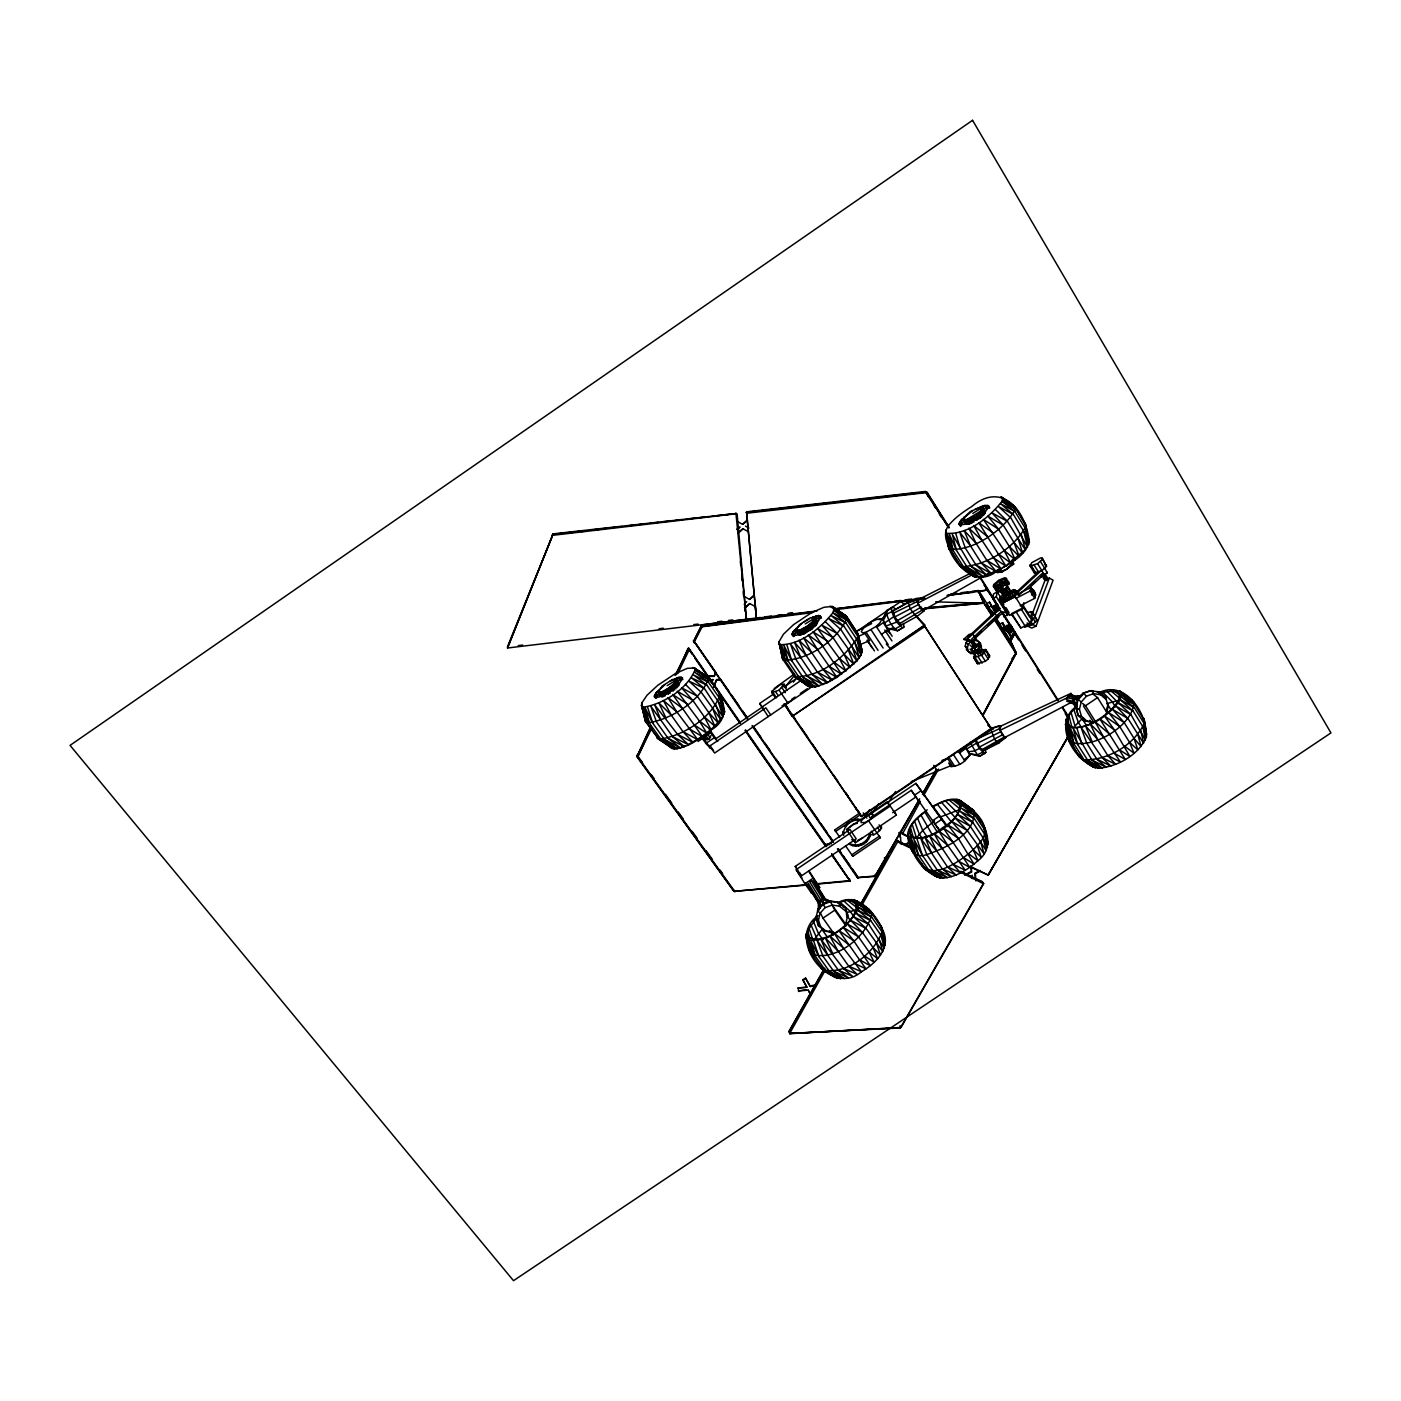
<?xml version="1.0" encoding="UTF-8"?>
<svg xmlns="http://www.w3.org/2000/svg" width="1401" height="1401" viewBox="0 0 1401 1401"><rect width="100%" height="100%" fill="white"/><g stroke="black" fill="none" stroke-linecap="round" stroke-linejoin="round"><path stroke-width="1.5" d="M983.099 715.263L1016.023 653.619L1010.226 640.239L1004.517 631.238M1000.139 730.254L1000.472 726.261L1070.942 693.372L1070.942 695.982L1000.139 730.254L1004.815 737.469L1070.189 702.934M818.482 910.685L818.552 902.629L820.671 899.687L824.331 898.724L831.581 901.859M1010.226 641.413L1016.023 653.619L982.907 714.86L1016.04 652.428L1010.226 640.239M837.798 902.804C856.869 891.369 875.362 913.172 882.175 928.951C892.419 947.216 875.923 963.258 861.492 971.734C830.565 998.475 784.683 938.18 818.044 915.676M869.285 909.634L857.902 902.507L857.57 910.072L870.651 920.51L881.141 935.518L885.099 945.272L882.175 928.951L870.949 911.508L856.519 900.931L869.285 909.634L881.334 926.411L884.416 940.474L882.175 928.951M810.794 953.556L806.731 938.32L808.359 939.738L812.703 955.272L805.838 936.393L810.794 953.556C833.648 963.223 867.149 936.761 871.755 914.012C862.403 907.778 852.579 895.642 840.285 902.507L850.109 911.245L853.542 916.131M818.639 910.317L818.552 902.629L807.624 884.802L808.272 883.278L819.217 901.088L819.69 908.619M869.478 834.856L873.734 834.786L876.956 833.052L881.422 828.411L881.492 826.748L879.951 826.17M1046.494 566.407L1042.239 558.141L1040.663 557.878L1031.801 562.642L1030.05 565.969L1034.358 572.904L1041.959 570.61L1046.494 566.407L1042.239 558.141M735.893 513.519L553.167 533.851L507.512 647.998L746.418 619.435L737.154 514.237L735.91 513.029L746.418 619.435L745.717 618.384M817.028 610.994L756.382 618.244L746.575 511.82L925.361 491.453L927.269 492.504L949.142 527.424M1034.358 572.904L1034.428 571.573M1016.25 594.9L1030.716 587.492L1035.199 593.429L1034.709 598.367L1020.191 605.757M782.511 658.803L779.026 641.763L783.527 660.256C808.552 660.186 836.8 640.572 847.202 617.929L834.068 608.629L832.877 612.815L845.889 622.902L856.922 639.521L861.93 652.708L857.377 632.779L846.449 616.282L832.106 606.44L823.893 607.298L811.424 612.745L793.561 624.636L783.439 634.215L779.026 641.763L782.511 658.803L794.647 676.613L808.237 686.367L815.364 686.998L827.518 682.602L836.905 677.384L856.904 660.974L861.02 655.125L862.053 650.747L858.165 634.46L846.449 616.282L833.472 607.281L846.449 616.282M1076.336 706.507C1051.363 723.792 1075.092 763.142 1098.577 768.291C1117.718 766.505 1138.295 755.227 1146.368 737.241C1147.769 713.547 1124.933 678.907 1098.577 692.952M820.163 906.184L820.671 899.687L809.725 881.894L811.582 881.036L813.351 880.931L824.331 898.724L828.989 902.121M842.842 906.482L845.276 907.638L847.78 914.993L847.29 917.235L845.276 907.638L837.343 902.051L830.075 900.983L823 903.575L818.009 909.126L817.589 910.562L820.04 913.259L818.464 920.317L820.776 926.937L826.31 931.367L833.595 932.436L824.541 930.649L818.412 925.746L815.855 918.391L818.009 909.126M1081.257 758.659L1095.494 767.888C1077.351 760.428 1069.839 741.619 1065.425 723.932L1069.453 741.409C1090.626 751.269 1133.374 725.893 1133.899 702.374L1119.644 690.938L1132.253 700.535L1144.389 720.587L1146.368 737.241L1142.971 726.874L1133.129 711.025L1120.292 699.729L1121.01 692.479L1132.253 700.535M818.744 922.734L818.412 925.746L820.776 926.937M805.225 623.935L814.646 618.104L817.326 621.834L814.454 617.631L812.773 621.466L807.519 625.949L799.866 630.082L795.891 630.03L799.411 624.758L809.883 618.086L813.981 617.351L817.519 622.307L814.226 619.522L817.081 623.76L813.631 620.45L816.468 624.688L815.61 625.722L811.704 622.552L814.541 626.825L810.443 623.69L813.28 627.963L809.042 624.828L811.862 629.119L810.321 630.222L805.943 627L808.745 631.291L804.332 627.981L807.116 632.254L802.755 628.821L805.54 633.112L804.034 633.812L799.866 630.082L802.633 634.355L798.973 634.653L795.891 630.03L798.973 634.653L796.206 630.415L799.551 634.863L796.766 630.625L800.374 634.898L797.589 630.643L801.407 634.723L798.623 630.45L802.633 634.355M964.116 516.829L965.937 523.921L968.126 524.254L969.317 523.974L966.655 519.613L963.748 519.876L963.152 518.51L970.333 511.488L981.453 506.864L985.271 512.276L982.434 507.407L972.767 513.396M962.049 518.895L963.608 521.382L960.631 526.461L959.055 523.956L960.718 520.419L972.714 510.682M936.884 831.441L924.87 812.177C891.789 836.362 919.038 847.5 942.855 827.518C969.334 811.88 963.713 788.08 933.224 806.713L947.829 826.713M1026.11 531.242L1029.052 540.839C1026.758 556.267 1008.282 564.043 996.234 571.608C976.199 587.229 955.447 566.459 948.495 547.266L948.827 545.024M1014.061 631.536L1015.445 632.604L1010.103 642.078M665.02 684.616L655.861 693.092L654.214 696.665L655.143 697.803C666 696.034 678.487 688.119 682.532 677.769L678.312 677.401L669.766 681.446M1035.269 594.777L1034.709 598.367L1030.138 591.047L1030.716 587.492L1035.269 594.777L1035.199 593.429M1008.562 502.994L1011.645 505.288L1001.207 496.619L1002.556 499.246L1001.978 501.295L1014.919 511.488L1025.462 528.527L1029.385 542.52C1026.092 509.806 1001.662 481.121 971.681 506.584C963.363 511.768 955.219 517.547 948.845 525.077C938.95 537.966 954.011 554.446 959.738 565.671L974.536 576.932L959.738 565.671M1034.884 595.425L1032.327 591.345L1032.66 589.348M1003.204 597.334L1002.048 603.306L1009.683 615.389L1022.818 608.717L1023.833 602.693M771.776 692.584L779.061 690.168L784.087 684.196L780.024 684.756L772.056 691.131L771.776 692.584L775.103 697.418M1022.818 608.717L1015.182 596.581L1016.25 590.627L1010.664 593.499M1003.939 596.528L1003.781 602.518L1014.289 597.141L1014.377 591.169L1010.892 592.956M1001.452 598.612L997.249 591.975L993.624 593.849L992.644 598.612L1002.135 613.585L1005.795 611.712L1006.391 608.507M1006.023 584.217L1008.44 581.485L1006.338 582.571L1006.934 585.671L1009.35 582.939L1004.885 577.685L998.703 580.207L993.677 584.655M997.862 585.355L997.109 589.12L998.948 592.045L1007.354 587.72L1005.515 584.795L1006.233 581.03L1008.072 583.937M1003.869 604.444L1000.769 599.558L1001.417 596.231L999.859 597.036L999.211 600.364L1007.442 613.393L1009.018 612.605L1005.918 607.719M1005.971 579.716L1006.286 578.07M988.528 573.342L922.681 610.696L917.778 603.13L918.478 599.593L972.066 572.484M996.444 591.082L996.794 589.436L993.729 584.585L993.379 586.231L996.444 591.082L998.545 589.996L997.95 586.896L995.866 587.982L995.533 589.628L997.617 588.543M1005.795 611.712L996.304 596.721L997.249 591.975M921.595 863.489C932.751 884.294 971.488 853.892 980.612 841.703C994.307 825.697 972.014 807.834 959.212 800.006C950.228 797.116 940.982 802.178 933.119 806.1M705.088 739.5L709.134 739.168L710.955 735.49M774.245 688.521L794.314 674.021M916.307 616.422L924.94 626.405L792.038 716.436L924.327 625.599L991.383 728.835L861.633 816.573L783.965 703.862M675.072 675.475L688.767 648.208L689.012 650.152L677.856 673.461M846.029 922.786L845.696 924.275L847.78 914.993M927.199 809.831C919.109 815.855 909.459 822.965 907.76 833.577C907.655 845.101 912.734 859.899 926.744 854.557C945.097 848.568 977.057 833.472 973.783 810.619L959.212 800.006L968.967 808.114L971.786 809.042L975.149 814.139M843.665 835.416C842.386 826.012 852.438 817.869 861.422 820.478M847.5 831.651L847.938 829.742M808.132 939.265L807.606 930.649L816.415 918.023L819.217 923.767M869.811 836.537L869.145 835.486C866.519 843.262 856.659 847.447 849.356 843.507L849.987 844.558C858.235 849.094 869.566 842.982 870.459 833.648M910.107 837.833L902.349 834.068L901.193 832.001L919.301 799.848M1027.949 543.273L1026.233 547.721M970.735 641.676L968.231 644.495L967.39 648.103L968.441 651.518L965.236 646.211L966.077 642.621L968.564 639.819M1013.028 559.524L1012.135 563.36L1006.829 569.314L997.897 572.536L993.764 571.783M738.082 720.184L708.696 677.891L694.423 667.979L687.261 668.365L675.492 673.496L657.717 685.352L647.052 695.194L641.658 703.179L645.686 721.918L658.75 739.185C682.462 736.646 712.899 717.347 720.079 694.213L718.836 692.952L722.811 707.4M1015.182 507.18L1002.556 499.246L1015.532 509.053C1004.272 529.701 972.889 552.012 949.107 548.964L945.587 531.872L950.684 550.068L961.331 566.827C986.654 565.584 1014.079 548.421 1026.057 526.058L1015.182 507.18L1002.293 497.67L1013.869 505.919L1025.672 524.132L1027.073 533.851M977.338 591.835L988.318 589.909L980.245 577.037M1083.113 717.942L1084.164 720.902L1093.971 722.18L1084.164 720.902L1078.262 715.683L1076.021 707.978L1077.614 699.046L1082.78 693.337L1089.925 690.746L1099.75 691.954L1105.634 697.208L1108.156 706.542L1106.3 713.862M1086.773 720.972L1081.449 716.261L1079.418 709.309L1081.257 701.954L1086.458 696.209L1093.621 693.6L1100.836 694.843L1106.16 699.572L1105.634 697.208M1106.3 710.99L1107.841 704.913L1108.156 706.542M645.686 721.918L641.781 706.437L642.989 707.277L647.139 722.951L641.325 705.053L645.686 721.918L647.139 722.951C670.886 719.886 700.92 700.885 708.696 677.891L694.423 667.979L705.421 676.14L707.68 679.38M808.359 941.945L809.165 946.235L805.715 933.994L809.743 951.244L823.298 970.087C847.465 974.395 873.559 953.993 882.105 931.998L871.65 917.025L858.463 907.148L871.755 914.012M667.156 685.649L676.438 679.888L679.362 683.513L676.385 679.345L674.109 683.443L668.68 688.014L662.568 691.534L658.085 692.164L662.06 686.157L672.392 679.555L676.385 679.345L679.362 683.513L676.245 680.571L679.222 684.756L675.772 681.411L678.749 685.614L675.054 682.392L677.033 685.194M1068.385 730.779C1063.447 721.322 1070.014 712.286 1077.194 706.594M1082.343 695.071L1076.161 696.7L1073.254 699.379L1072.973 703.004L1076.406 707.978M798.868 632.937L798.675 634.25L795.838 629.469L798.64 633.672L796.924 630.38M795.803 628.594L797.432 631.01L793.684 636.579L792.055 634.145L793.176 631.693L801.845 623.445M1069.453 741.409L1066.249 725.788L1067.86 727.172L1074.129 744.141L1084.059 759.78C1107.981 760.445 1133.812 745.192 1144.162 723.529L1134.355 707.698L1121.36 696.945L1134.6 704.791L1121.588 694.493L1133.899 702.374M507.442 646.859L553.167 533.851L507.512 647.998M1036.075 626.124L1032.064 624.11L1027.721 626.054L1031.731 628.068L1036.075 626.124L1053.097 580.172L1049.314 578.088L1045.128 580.014L1032.257 614.041M960.105 871.982L983.607 883.786L901.001 1027.476L789.849 1033.675L789.428 1031.154L824.804 968.336M1034.306 618.104L1049.314 578.088M969.562 754.071C966.9 761.356 958.634 766.329 951.051 766.592L949.615 764.928M793.491 673.005L794.647 676.613C819.673 677.541 845.276 657.594 858.025 636.719L847.01 620.135L833.875 610.503L847.202 617.929M711.796 683.058L712.899 679.362M706.139 676.525L714.195 676.35L715.508 672.27M714.195 676.35L715.718 672.655M713.477 686.928L716.506 679.573L720.517 679.485M713.687 687.348L716.699 679.958L720.727 679.87M736.523 513.729L552.554 535.34L553.167 533.851M971.436 648.908L977.845 646.036L978.686 643.97L975.919 644.39L971.436 648.908L975.972 655.948M976.532 651.43L970.56 641.01L974.728 647.507M806.661 885.099L733.984 891.351L637.087 756.295L650.659 727.837M830.951 844.102L832.474 840.6M882.84 618.874L887.761 609.75L882.84 618.874L887.236 628.349L897.533 630.8L903.908 627.035L903.557 623.48M657.157 691.534L658.855 693.933L656.071 698.101L654.372 695.702M650.922 725.981L637.087 756.295M676.14 674.546L688.767 648.208L740.446 722.671M806.328 884.731L733.984 891.351L637.437 757.468L651.29 727.084M676.42 674.529L688.066 648.278L692.129 654.232M651.85 727.872L637.437 757.468L637 755.121L642.534 762.529M694.826 638.909L701.831 624.986L760.41 617.473M988.16 590.539L980.245 578.053M849.286 879.653L848.638 878.83L850.074 881.036L817.519 884.084M789.428 1031.154L789.849 1033.675L788.886 1031.469L824.051 969.002M860.284 904.643L896.535 840.285L912.121 847.798M922.488 794.174L936.323 769.587M1009.806 639.101L1012.993 633.427M861.247 903.627L888.041 856.029M890.178 852.228L893.4 846.519M900.09 1025.707L900.213 1027.949L789.674 1033.448L824.926 970.84M861.247 906.342L897.586 841.843L896.535 840.285L902.314 843.752M920.404 801.319L902.349 834.068M923.609 795.628L938.565 769.096M974.571 519.771L972.784 516.846L977.127 520.244L974.448 515.848L978.739 519.176L976.042 514.78L980.262 518.055L981.628 516.934L978.931 512.556L982.837 515.831L980.122 511.453L982.311 508.633L985.061 512.976L983.835 514.78L980.122 511.453L966.655 519.613L970.683 523.519L972.189 522.906L968.021 519.158L970.683 523.519M919.651 798.78L874.889 876.483L857.377 877.639L837.413 848.918M922.891 793.124L935.868 770.515M1009.403 642.394L1015.06 632.201L1010.716 640.957M919.389 800.076L874.889 876.483M922.646 794.385L936.779 769.762M882.998 620.713L886.71 614.286L891.772 611.536L891.456 607.981L892.805 607.018L895.449 608.857M983.555 883.278L900.563 1027.669L789.674 1033.448M970.35 866.939L988.248 875.117L1068.788 735.07M987.828 875.397L1068.665 735.823L988.248 875.117L970.648 866.606M747.206 512.521L746.05 512.468L926.411 492.101L949.09 527.652M858.095 658.365L859.689 655.721M887.709 803.631L895.624 791.547M878.655 803.859L874.101 810.741L863.594 818.482L869.671 809.673M721.725 717.505C713.652 729.168 701.516 737.469 689.117 743.984M1024.481 627.228L1032.747 624.566L1037.055 620.17L1032.344 611.712L1027.458 612.517M1032.344 611.712L1031.066 615.092L1035.567 622.254M1011.364 614.146L1020.874 627.946L1030.155 623.27L1032.414 620.135L1023.325 605.687M975.078 654.285L973.642 657.717L977.513 663.724L985.411 661.272L988.195 658.995L989.579 655.545L985.726 649.521L981.103 650.204M973.642 657.717L981.541 655.23L984.325 652.971L985.726 649.521M983.397 750.831L998.563 743.213L1006.093 737.189L983.397 750.831L979.509 747.013L975.972 739.483M1003.676 616.825L1008.562 614.233L1006.443 610.871M999.298 742.25L998.563 743.213L996.899 742.18L994.71 739.378L990.752 729.098L999.754 725.736L1001.12 726.611M1076.668 697.05L1069.839 694.931L1066.932 697.61L1077.509 700.01M965.499 746.365L969.615 753.791L979.737 756.277L985.814 752.372L985.253 748.572M1003.904 581.993L1000.472 585.023L997.617 585.233L1003.169 581.468L1005.428 584.427M793.404 682.112L795.908 678.855M848.778 827.938L853.384 824.051L857.342 823.368M785.506 686.508L794.717 675.107M1011.925 658.663L1016.023 653.619L994.115 619.33M705.036 737.521L697.085 740.183L705.036 737.521L710.955 730.744L710.167 731.655M1030.05 565.969L1037.633 563.657L1042.186 559.454M988.546 725.228L991.172 728.38L861.352 816.17L854.522 806.556M1012.905 592.658L1015.147 590.136L1018.369 595.267M1008.405 566.95L1006.829 569.314M1004.535 582.571L1006.776 578.841L999.176 580.925L993.817 586.914L1001.435 584.847L1006.023 579.629L1009.035 584.585M1003.326 585.495C1001.96 579.278 996.339 583.359 1001.68 586.721M999.543 583.324L1001.19 582.098M817.589 910.562L823.158 904.381L831.056 901.491L839.146 902.682L839.497 906.149L845.013 910.597M820.04 913.259L825.066 907.673L832.176 905.064L839.497 906.149M1024.254 550.435L1007.249 564.726M855.801 661.272L845.486 670.816L829.374 681.061M949.107 548.964L946.113 533.273C967.426 535.129 989.246 517.687 1001.978 501.295L1015.532 509.053M794.647 676.613L809.918 687.138L796.591 677.489L785.436 661.079L779.919 644.67L783.527 660.256L779.079 643.462L779.919 644.67C800.742 645.038 820.215 628.436 832.877 612.815L847.01 620.135M708.696 677.891L695.614 670.536C716.489 680.168 738.292 714.755 711.13 729.886C700.377 738.309 688.539 747.433 674.546 749.045L661.097 739.588L649.469 723.301L642.989 707.277C663.759 704.038 687.786 688.784 695.404 668.995L707.487 676.683L692.689 667.541M899.284 832.387L900.44 837.343L899.232 832.562M693.985 642.534L702.146 626.772L701.831 624.986L693.513 641.605L693.985 642.534L693.442 640.415L747.626 719.711M876.203 626.405L880.003 622.762L881.457 619.942L880.213 618.699C872.648 620.013 864.977 624.723 861.317 631.571L862.508 632.849L866.081 632.236L876.203 626.405L888.181 644.583M973.135 641.185L975.779 638.733L972.784 634.075L969.072 634.373L963.695 639.364L969.422 641.465L973.135 641.185L967.39 639.066L963.695 639.364M1041.031 576.809L1047.37 572.764L1044.446 568.035M1045.969 580.329C1051.818 576.722 1043.552 585.215 1042.694 575.075M967.793 637.28L999.263 608.069M1016.583 592.01L1038.614 571.573M967.39 639.066L999.403 609.365M1016.741 593.288L1040.365 571.345M971.611 639.101L1001.54 611.291M1018.86 595.197L1042.484 573.237M975.096 636.93L981.383 631.08M987.67 625.231L998.668 615.004M1030.103 585.793L1034.814 581.397M973.642 639.714L1003.519 611.922M1028.684 588.508L1042.852 575.338M736.996 529.123L740.008 527.004L737.224 529.403M744.194 604.356L746.715 601.659M883.996 623.41L893.698 616.703L891.772 611.536M747.171 520.086L742.653 524.377L747.398 520.366M738.099 532.695L742.845 528.685L748.449 531.802M738.327 532.958L743.073 528.948M754.036 595.127L749.588 599.418L754.281 595.46M745.069 607.509L749.763 603.551L755.297 606.651M745.297 607.841L749.763 603.551M862.806 837.728L857.5 840.547M868.497 820.723L871.317 818.394L873.068 814.436L871.545 813.876L865.625 816.293L861.142 820.916L861.037 822.562L865.293 822.475L868.497 820.723L880.301 837.763L852.824 856.309L845.451 845.661M782.038 705.841L790.882 700.798M919.196 600.066L917.673 598.963L908.426 602.377L910.107 608.664L916.464 616.895L924.205 610.748L923.96 608.664M924.205 610.748L921.946 610.241L920.054 607.789L917.165 601.589L917.673 598.963M916.464 616.895L917.392 616.177L901.211 625.109L894.819 616.93L893.208 610.661L909.372 601.694M901.211 625.109L902.174 624.373M1004.062 581.835L997.565 585.881L993.362 586.178M959.58 752.967L965.814 748.379L970.28 755.174L964.046 759.762M876.798 627.28L883.225 622.622L892.174 636.264M881.492 634.408L887.901 629.75M921.946 610.241L899.319 623.813M934.502 820.863L922.751 830.443L916.482 837.938L912.279 824.716M1005.533 737.977L1004.167 737.119L981.698 749.798M962.505 872.56L982.294 881.632L983.607 883.786M966.532 749.08L976.444 743.213L975.114 739.728M857.535 630.958L900.896 601.432L924.537 598.28M698.031 741.479L710.237 733.161M768.256 716.594L759.64 703.512L773.527 694.055M783.947 686.963L797.834 677.506M702.304 738.38L705.876 743.423L714.265 737.714L717.732 741.514M761.776 707.19L802.02 679.8M715.858 738.765L762.739 706.84M886.973 631.658L892.349 627.998M791.6 699.397L795.085 697.015M800.321 693.46L807.309 688.714M810.181 688.066L714.615 753.055L709.694 746.068L765.839 707.838L770.708 714.878M997.722 569.717L1001.627 572.361L1013.974 563.955L1011.68 560.295M970.28 641.693L972.399 640.73L976.585 647.227M979.054 653.304L980.227 651.062L981.488 651.658L980.315 653.899L975.184 649.959M1020.874 627.946L1011.767 613.515L1021.049 608.805L1030.155 623.27M859.776 815.154L835.626 831.476L834.733 829.935L858.813 813.648M958.424 752.074L992.486 729.045L987.968 725.298M939.476 816.03L915.851 783.352L868.48 815.382L870.214 818.026L911.263 790.287L939.721 830.846L932.803 820.531L939.476 816.03L946.393 826.345M795.243 866.413L849.952 829.445L856.221 838.866L801.337 875.958L795.243 866.413L797.572 869.741M796.644 869.303L890.283 806.065L896.395 815.067L855.381 842.772L846.484 829.304L887.253 801.74L890.283 806.065M1025.497 625.652L1028.947 623.322M914.818 794.98L921.385 790.532M892.647 812.703L915.816 797.046L919.406 801.792M809.901 889.705L811.652 893.26L804.927 883.733L813.123 878.199L808.692 871.159M1082.553 703.39L1085.495 705.754L1097.561 697.61L1107.28 713.162M935.22 823.735L941.927 819.217M834.173 933.977L822.965 918.128L834.803 910.142L832.229 905.151M996.093 618.962L998.545 617.403L988.3 607.736L986.514 603.919L989.474 602.115L994.29 609.733M1003.729 626.44L1002.521 622.692L1004.394 626.615L1001.435 628.436L1006.811 630.415L1001.943 628.191L1000.086 624.251L1002.521 622.692L1005.603 627.543M804.209 621.799L809.042 618.892M992.679 614.636L988.3 607.736L991.26 605.915L989.474 602.115M995.691 612.5L992.328 607.106L997.214 603.954M997.407 604.181L992.328 607.106M992.626 607.666L997.547 604.637L998.072 605.53L993.081 608.472M998.388 606.686L997.652 604.777M993.729 609.54L998.668 606.51M994.412 610.626L999.316 607.526L999.894 608.419M995.025 611.572L999.964 608.542M995.516 612.29L998.79 610.276M920.054 607.789L896.973 620.818M1008.107 632.184L1013.221 629.242C1009.701 640.66 1000.104 622.114 1010.419 625.617C1014.149 632.096 1013.028 628.926 1010.139 625.091M1005.41 627.718L1010.454 624.793L1010.699 625.792M1005.708 628.278L1010.716 625.424L1010.279 624.583M1006.181 629.102L1011.154 626.177L1011.75 627.158L1006.829 630.17M1011.277 626.685L1010.927 625.494M1011.907 627.701L1013.326 629.382L1010.051 631.378M1007.494 631.238L1012.38 628.173L1011.54 626.44M1012.66 629.242L1013.098 629.89M1008.58 632.884L1013.623 629.942M994.868 618.086L1008.667 639.802L1011.627 638.015L1009.701 634.005M1002.661 567.545L1005.76 565.724M1004.167 737.119L1002.398 734.842L979.509 747.013M806.871 987.25L798.202 987.95L806.871 987.25L802.826 979.737L805.628 978.143L810.233 986.497L815.907 985.639M803.088 980.367L805.628 978.143M996.409 602.745L988.248 589.856L948.757 595.145M923.277 608.962L984.553 602.885L978.266 591.117L948.179 595.127M892.805 607.018L886.395 610.731C887.061 618.401 891.124 626.405 897.533 630.8L903.908 627.035M893.208 610.661L908.426 602.377L916.937 599.523M904.818 844.593L909.95 841.791L909.494 836.274M905.169 845.118L910.317 842.316M964.501 875.1L971.296 871.404L970.893 865.958M966.602 874.714L971.699 871.947L971.296 866.501M975.359 878.602L974.973 873.173L980.07 870.406M975.902 880.949L975.376 873.716L980.49 870.949M893.435 613.218L917.165 601.589M894.819 616.93L918.303 604.619M902.594 628.068L896.693 622.114L885.537 626.194M899.95 626.265L894.871 629.014L887.236 628.349M1001.12 568.473L987.775 574.585M917.778 603.13L973.625 574.06M941.122 816.695L960.438 809.305L949.58 800.391M997.109 589.12L1005.515 584.795M975.219 509.228L984.238 505.498L988.738 506.041C984.483 516.339 970.473 525.165 959.352 524.692L959.055 523.956M992.644 598.612L996.304 596.721M1009.578 591.607L1013.466 589.611L1015.147 590.136M999.211 600.364L1000.769 599.558M1003.011 601.309L1013.518 595.915M1002.048 603.306L1015.182 596.581M1015.62 598.49L1030.138 591.047L1032.327 591.345M1031.434 594.9L1033.815 593.674L1035.864 595.162L1034.253 590.819L1032.204 589.331L1033.815 593.674M977.88 738.52L999.508 728.695L999.176 726.489M977.408 743.23L1000.699 731.76L999.508 728.695M984.763 753.756L979.352 748.467L974.308 751.006L968.038 751.794M982.399 752.319L977.355 754.859L969.615 753.791M985.814 752.372L979.737 756.277L977.355 754.859L970.07 742.267M856.116 631.343L871.65 623.62M927.269 492.504L746.768 513.239M823.683 683.706L827.903 681.832M911.228 781.67L952.067 765.226L947.601 758.466L941.98 760.41M811.389 617.701L818.779 615.459L820.863 616.79C815.995 626.755 803.701 635.318 792.563 635.634L792.055 634.145M676.07 681.341L682.847 679.397L681.149 676.981M846.904 912.576L858.866 909.056L847.675 900.615M857.57 636.649L864.977 633.585L869.671 640.677L860.389 644.46M981.628 509.386L989.754 507.985L988.195 505.481M997.897 572.536L999.473 571.958L993.869 570.943M1099.785 693.197C1153.093 679.975 1083.096 744.369 1066.791 723.161M681.464 747.066L685.107 745.77M819.865 615.617L821.494 618.051L815.224 619.172L813.596 616.738M878.97 619.662L884.294 617.911M746.558 512.311L756.382 618.244M999.754 725.736L991.488 728.152L993.169 729.22M1080.206 695.964L1076.161 696.7L1081.397 695.596M1068.21 695.929L1074.532 697.68L1080.364 696.209M1071.345 743.09L1067.86 727.172C1088.157 730.569 1109.049 715.841 1120.292 699.729L1134.355 707.698M701.498 625.582L702.146 626.772L812.475 612.622M572.344 532.152L552.362 534.464L552.554 535.34M973.783 810.619L961.822 803.158C981.155 812.685 999.649 844.418 977.933 860.739C967.548 869.828 954.589 878.409 940.281 878.059L928.898 870.389L918.513 855.135L911.263 838.534L915.448 854.382L909.337 837.395L913.189 852.981L908.163 835.732C924.31 846.852 963.8 820.426 960.893 801.337L971.786 809.042M1119.959 700.01L1107.088 703.547L1111.378 710.412M809.953 985.849L815.627 985.008M800.339 990.63L806.013 989.789M798.447 990.927L808.184 990.139L810.776 994.745M884.311 857.92L888.146 857.377M663.041 696.595L660.992 696.35L658.085 692.164L661.43 696.63L658.523 692.427L662.113 696.7L659.223 692.497L663.041 696.595L660.151 692.374L662.831 694.966M764.753 616.93L771.268 616.09M777.783 615.249L782.108 614.706M788.623 613.866L792.966 613.305M705.806 625.021L710.132 624.478M746.803 619.767L753.265 618.944M814.541 611.501L701.288 626.597L693.915 641.325L747.836 718.818M836.117 608.735L890.073 601.817M894.381 601.257L900.861 600.434M905.186 599.873L911.648 599.05M915.974 598.49L920.282 597.947M950.508 594.077L956.971 593.236M961.296 592.693L967.758 591.852M972.084 591.31L978.563 590.469M834.103 609.855L924.958 598.209M813.438 686.367L816.345 686.017M518.265 645.581L522.608 645.055M659.083 628.751L663.409 628.226M693.74 624.601L698.066 624.093M717.557 621.764L721.9 621.238M728.397 620.468L732.723 619.942M788.062 613.34L792.388 612.815M834.366 608.927L923.171 598.315M947.006 595.46L972.995 592.36M576.652 531.662L585.268 530.681M589.558 530.191L621.834 526.513M626.142 526.023L634.758 525.042M639.049 524.552L645.511 523.816M649.819 523.326L658.417 522.345M662.726 521.855L671.342 520.874M675.632 520.384L682.094 519.648M686.402 519.158L695.001 518.177M699.309 517.687L707.908 516.706M712.216 516.216L720.832 515.235M725.123 514.745L733.739 513.764M748.712 512.065L757.328 511.085M761.636 510.594L793.982 506.899M798.29 506.409L806.923 505.428M811.232 504.938L830.635 502.731M834.943 502.241L843.56 501.26M847.885 500.77L854.347 500.034M858.655 499.544L867.272 498.563M871.597 498.055L880.213 497.075M884.521 496.584L903.925 494.378M908.233 493.888L916.867 492.907M921.175 492.416L926.219 491.874L948.057 526.706M815.435 956.323L810.671 940.579L818.92 956.673L829.55 971.576L840.67 978.809L826.047 971.173L815.435 956.323L808.359 939.738C828.306 942.961 848.025 926.534 857.57 910.072L871.65 917.025M552.975 534.359L561.678 533.518M566.022 533.08L572.536 532.45M581.222 531.592L585.565 531.172M594.252 530.331L598.595 529.893M924.905 607.981L983.467 602.412L992.714 615.722M689.222 649.153L740.078 723.424M817.151 883.716L849.671 880.669L849.601 879.075M924.993 608.157L983.887 603.253L991.838 615.757M675.72 748.029L678.312 747.836M860.774 819.462L854.803 819.2L855.433 820.215M992.959 598.245L986.094 588.578L988.318 589.909L986.882 589.576M825.154 844.295L829.024 844.173M825.452 844.821L829.322 844.698M705.946 676.14L714.002 675.965M709.536 679.8L713.109 679.765M1097.088 691.971L1099.75 691.954L1100.836 694.843M913.942 601.589L900.896 601.432L903.838 604.094M935.658 601.835L983.887 603.253M987.145 589.05L984.045 585.303M1082.78 693.337L1091.747 690.57L1093.621 693.6M842.264 614.951L844.785 615.302L832.106 606.44L839.357 612.517M987.828 655.283L989.579 655.545M816.17 621.431L813.981 617.351L816.17 621.431L812.335 617.351M855.486 840.688L851.72 839.672M1089.925 690.746L1093.516 691.358M972.469 652.568L968.932 651.955L974.641 654.477M1044.953 564.813L1046.547 565.076M974.238 640.415L977.793 641.028L975.604 639.171L980.455 643.374L981.488 646.807M1081.449 716.261L1078.262 715.683L1075.81 706.349M1077.719 696.682L1071.397 694.914L1072.746 697.54M1066.371 699.554L1072.693 701.323L1076.686 705.439M1066.669 701.218L1072.973 703.004L1076.336 705.544M1069.839 702.759L1074.042 703.95L1076.668 707.242M981.698 509.841L980.577 506.864L985.271 512.276M1079.418 709.309L1076.021 707.978L1078.034 699.835L1083.796 693.46L1086.458 696.209M824.541 930.649L826.31 931.367M831.283 901.806L824.331 898.724M827.693 955.219L817.116 940.491L823.035 956.305L833.683 971.243L848.165 977.67L838.358 970.192L827.693 955.219L821.074 939.528L843.402 968.476L856.939 974.22L848.691 966.112L838.043 951.069L829.83 935.956L843.42 948.109L861.492 971.734L848.691 966.112M838.358 970.192L852.456 976.217L843.402 968.476M809.568 685.439L811.161 686.175M942.085 868.638L955.99 874.977L947.356 866.711L936.936 851.283L925.01 837.413L931.665 853.244L942.085 868.638L951.507 876.606L937.146 869.898L926.744 854.557L920.825 838.551L931.665 853.244M986.094 588.578L988.248 589.856M947.356 866.711L960.613 872.858L952.838 864.189L942.418 848.726L934.117 833.525L947.917 845.661L965.271 870.284L952.838 864.189M706.84 685.089L691.604 677.909L704.405 688.469L722.969 716.927L718.328 701.551L706.84 685.089L693.688 675.054L708.381 682.147L719.816 698.556L724.737 712.216L720.079 694.213L722.969 707.558M829.55 971.576L844.208 978.528L833.683 971.243M704.405 688.469L688.819 681.044L701.183 692.199L720.972 719.851L715.946 704.966M854.067 963.17L865.958 968.844L838.884 930.509L853.787 940.877L870.214 965.639L859.356 959.738M908.111 836.379L901.403 832.702M960.858 871.299L981.891 881.912M896.622 840.81L910.177 847.342M897.586 841.843L913.207 849.374M870.651 920.51L855.958 913.312L868.778 924.345L884.294 948.284L881.141 935.518M918.513 855.135L913.855 839.129L922.313 855.188L932.716 870.494L947.321 877.674L937.146 869.898M1096.825 759.132L1110.888 766.102L1102.132 757.608L1080.994 727.242L1086.843 743.371L1096.825 759.132L1106.387 767.38L1091.939 760.007L1073.236 728.327L1077.702 744.561L1087.649 760.235L1098.577 768.291L1084.059 759.78M853.332 900.913L858.48 904.083M843.857 626.107L828.621 618.541L840.95 629.679L859.321 657.892L854.925 642.761L843.857 626.107L831.108 615.529L845.889 622.902M1102.132 757.608L1115.634 764.316L1107.736 755.472L1097.754 739.623L1090.241 723.984L1103.463 736.908L1120.467 762.039L1107.736 755.472M868.778 924.345L853.629 916.744L866.046 928.425L882.735 951.577L879.285 939.37M672.673 736.716L688.627 744.807L677.646 734.457L654.687 704.878L660.974 720.289L672.673 736.716L684.406 746.698L668.154 738.345L656.491 721.953L650.887 706.332L660.974 720.289M708.994 679.73L695.054 672.568L708.381 682.147M1074.532 697.68L1077.929 699.432M677.646 734.457L693.127 742.46L682.97 731.655L671.272 715.158L663.391 700.5L676.771 711.848L697.768 739.693L682.97 731.655M744.019 596.318L749.588 599.418M974.431 818.762L959.948 811.197L972.802 822.352L983.082 837.816L987.477 847.412L984.675 834.173L974.431 818.762L961.349 808.167L975.149 815.557L985.358 830.933L987.81 842.264L986.812 840.337M1013.326 514.412L998.423 506.549L1010.804 517.74L1027.563 547.196L1023.903 531.487L1013.326 514.412L1000.594 503.747L1014.919 511.488M972.802 822.352L957.811 814.454L970.298 826.24L986.129 850.512L983.082 837.816M866.046 928.425L850.67 920.299L862.578 932.611L873.156 947.689L880.476 955.062L876.588 943.468M737.031 521.26L742.653 524.377M712.741 708.713L718.275 723.039L708.818 712.671L697.225 696.139L681.551 687.821L692.654 700.202L704.283 716.752L711.13 729.886L699.274 720.815L677.278 691.253L692.654 700.202M928.898 870.389L943.538 878.164L932.716 870.494M830.075 900.983L832.176 905.064M812.037 674.319L827.518 682.602L817.273 671.955L806.048 655.318L794.525 642.341L800.812 657.717L812.037 674.319L823.07 684.581L807.221 676.088L795.996 659.538L790.462 643.917L800.812 657.717M649.469 723.301L644.968 707.54L652.621 722.969L664.267 739.308L680.571 748.046L668.154 738.345M829.182 901.333L825.539 899.389L814.559 881.614L814.874 882.893M852.053 646.351L856.904 660.974L837.255 633.497L821.739 625.126L832.894 637.473L844.067 654.197L850.162 667.629L839.181 658.19L817.571 628.506L832.894 637.473M1087.649 760.235L1102.237 768.116L1091.939 760.007M958.337 861.142L969.79 867.359L943.328 827.938L958.354 838.376L974.045 864.137L963.678 857.657M748.887 528.054L745.49 526.075M901.018 843.962L900.528 837.273M970.298 826.24L954.974 817.869L966.988 830.285L984.062 853.822L980.612 841.703M1007.424 521.365L991.996 512.854L1003.274 525.2L1013.956 542.345L1022.642 553.167L1018.072 538.492L1007.424 521.365L995.533 509.614M796.591 677.489L812.317 687.348L799.376 677.699L788.203 661.237L783.86 645.423L791.758 660.729L802.966 677.226L818.99 686.052L807.221 676.088M817.273 671.955L832.176 680.185L822.772 669.065L811.547 652.393L803.614 637.788L817.151 649.048L836.905 677.384L822.772 669.065M811.582 881.036L822.562 898.829L828.954 902.367M1133.129 711.025L1118.453 702.812L1130.975 714.668L1145.388 740.096L1142.971 726.874M1113.445 752.775L1125.248 759.395L1099.89 718.958L1114.566 730.201L1129.836 756.417L1119.101 749.623M858.568 904.608L870.949 911.508M976.007 564.971L991.488 573.78L981.243 562.922L970.49 545.9L959.755 532.257L965.271 547.984L976.007 564.971L987.057 575.478L971.261 566.407L952.312 534.324L956.463 550.33L967.18 567.195L979.544 577.3L963.835 567.335L953.153 550.523L947.426 534.166L950.684 550.068M1130.975 714.668L1115.861 706.069L1127.945 718.52L1143.601 743.23L1140.852 730.551M974.921 812.808L961.979 805.452L975.149 815.557M862.578 932.611L847.15 923.837L858.445 936.814L869.04 951.892L874.119 962.189L864.399 955.955M661.097 739.588L677.261 748.835L664.267 739.308M981.243 562.922L996.234 571.608L986.812 560.33L976.059 543.273L968.897 528.212L981.838 540.191L1001.102 569.051L986.812 560.33M966.988 830.285L951.559 821.319L962.96 834.366L973.327 849.864L977.933 860.739L968.739 853.874M799.376 677.699L815.364 686.998L802.966 677.226M823.298 970.087L837.675 978.458L821.354 968.336L820.268 965.972L823.823 968.266M914.748 853.419L925.798 869.601L940.281 878.059C921.613 871.772 909.809 852.631 907.76 833.577L911.806 850.95M1003.274 525.2L987.915 516.181L998.493 529.123L1009.193 546.25L1015.147 559.752L1003.939 550.138L983.432 519.456L998.493 529.123M688.451 728.38L702.409 736.611L672.725 694.563L687.628 704.265M1127.945 718.52L1112.604 709.414L1124.127 722.478L1134.039 738.38L1141.062 746.523L1137.84 734.422M967.18 567.195L983.029 576.669L971.261 566.407M855.678 631.728L857.377 632.779L862.053 650.747L858.025 636.719M858.445 936.814L843.174 927.287L853.787 940.877M962.96 834.366L947.636 824.716L958.354 838.376M1124.127 722.478L1108.786 712.741L1119.609 726.418L1129.556 742.32L1134.074 753.213L1124.53 746.103M827.991 641.465L813.07 631.816L841.581 674.301L828.376 665.738M923.522 868.147L937.619 877.376L925.798 869.601M821.354 968.336L835.311 977.53L820.268 965.972M1081.257 701.954L1077.614 699.046M992.573 557.283L1005.971 566.162L978.686 522.626L993.221 532.993M693.95 724.72L706.91 733.318L699.274 720.815M929.143 870.827L935.658 876.133L922.103 866.098M866.799 908.391L854.435 899.915L859.006 903.873M961.331 566.827L976.69 577.387L963.835 567.335M657.244 738.099L672.515 748.677L656.666 736.401L657.244 738.099L674.546 749.045L658.75 739.185L645.125 720.254L641.658 703.179L644.95 715.893M1119.609 726.418L1104.496 715.964L1114.566 730.201M661.937 740.078L665.44 742.548M1079.348 756.943L1093.095 766.925L1079.348 756.943L1068.49 739.185L1065.741 723.599M851.72 899.477L855.1 901.859M670.098 691.201L667.104 689.082L670.011 693.32L665.528 690.028L668.435 694.283L664.004 690.868L665.93 693.688M830.005 606.178L835.259 609.943M850.757 900.493L857.5 905.309M822.685 645.371L808.359 634.933L817.151 649.048M958.004 800.969L961.121 803.246M811.862 629.119L807.519 625.949L810.321 630.222M956.83 799.253L960.298 801.792M963.765 804.314L968.967 808.114M833.91 662.078L846.046 671.009L839.181 658.19M818.464 920.317L815.855 918.391L816.45 916.149L817.606 919.441M682.269 708.188L668.049 697.68L676.771 711.848M998.353 553.85L1010.716 563.027L1003.939 550.138M988.493 725.508L991.628 727.837M955.762 800.234L962.627 805.33M1000.892 497.25L1005.498 500.682M1030.821 618.962L1032.414 620.135M1122.096 693.442L1129.714 699.292M808.237 686.367L793.614 675.107L807.326 685.071L799.638 678.364M1093.043 694.108L1097.561 697.61M952.925 800.041L961.121 806.381M953.275 842.176L938.775 830.916L947.917 845.661M1116.334 690.868L1119.364 693.215M848.726 944.677L834.401 933.434L843.42 948.109M869.04 951.892L877.586 958.634L873.156 947.689M828.884 902.051L825.539 899.389L825.854 900.668L815.96 884.679M981.628 516.934L977.565 513.677L980.262 518.055M987.6 536.723L973.783 525.568L981.838 540.191M1113.672 690.413L1121.956 697.068M678.014 686.595L674.109 683.443L677.068 687.663L672.97 684.581L675.912 688.802L671.657 685.737L674.599 689.975L670.221 686.893L673.145 691.131L668.68 688.014L670.624 690.851M974.01 520.086L971.138 517.757L973.8 522.135L969.527 518.528L971.313 521.452M837.343 902.051L841.476 905.379M844.138 901.298L856.974 913.102M665.457 693.915L662.568 691.534L665.457 695.772L661.272 692.041L664.162 696.279M1078.332 754.666L1081.607 757.363M1084.882 760.06L1091.414 765.454L1090.538 763.51M805.54 633.112L801.249 629.539L804.034 633.812M978.248 641.5L980.455 643.374M1110.45 690.483L1119.854 698.451M929.616 870.284L934.414 874.364M977.233 644.32L980.928 647.455M973.52 642.534L977.18 645.668L973.555 648.138L969.912 644.985M1109.119 733.739L1095.074 721.673L1103.463 736.908M978.896 649.434L981.488 651.658M977.635 648.838L980.227 651.062M976.427 649.661L979.001 651.885M977.723 651.658L980.315 653.899M966.077 642.621L968.231 644.495M973.765 650.957L976.199 653.094M816.468 624.688L812.773 621.466L815.61 625.722M970.035 649.206L973.677 652.376M966.287 649.626L971.086 653.864M965.236 646.211L967.39 648.103M945.833 801.267L958.231 813.666M1072.973 703.004L1076.353 707.558M704.283 716.752L714.965 726.418L708.818 712.671M1129.556 742.32L1137.857 749.885L1134.039 738.38M1106.737 691.061L1119.171 703.915M703.932 736.908L707.137 739.868M973.327 849.864L981.295 857.272L977.32 845.766M705.946 736.208L709.134 739.168M707.347 734.579L710.535 737.556M811.547 652.393L798.955 640.275L806.048 655.318M941.77 802.633L954.571 816.941M671.272 715.158L658.89 702.917L665.948 717.995M825.469 621.781L837.255 633.497M685.439 684.389L697.225 696.139M1102.675 692.164L1112.201 701.726L1115.424 706.892M942.418 848.726L929.476 835.714L936.936 851.283M1009.193 546.25L1019.175 556.425L1013.956 542.345M838.043 951.069L825.347 938.005L832.754 953.468M844.067 654.197L853.822 664.249L848.393 650.204M916.587 616.265L924.853 624.899L890.178 648.488L886.29 644.005M723.389 709.466L724.44 710.57M1046.442 571.783L1047.37 572.764M969.317 523.974L965.464 519.876L968.126 524.254L964.483 519.981L967.145 524.324L963.748 519.876L966.41 524.219L963.275 519.596L965.937 523.921L963.152 518.51L965.832 522.801M705.876 743.423L710.57 748.432L703.144 737.907M976.059 543.273L964.168 530.471L970.49 545.9M985.061 512.976L981.838 509.474L984.57 513.817L981.103 510.419L983.835 514.78M937.532 804.472L951.787 822.422M1097.754 739.623L1085.495 725.858L1092.15 741.794M855.31 901.894C862.858 919.091 820.391 949.423 807.151 935.553M1005.375 627.578L1006.023 628.489M637.332 756.295L735.052 891.807L734.509 890.388M937.427 827.413L939.861 830.653M972.206 875.152L972.136 878.602M924.327 625.599L991.383 728.835M674.652 678.89L676.648 681.639M679.047 683.163L675.457 678.855L676.911 681.639M651.43 774.876L653.987 778.413M665.422 794.279L671.779 803.106M678.137 811.915L683.233 818.972M692.129 831.318L697.225 838.376M706.122 850.722L712.479 859.549M720.114 870.126L722.653 873.664M676.438 679.888L679.432 684.056M848.341 796.433L845.871 792.984L853.507 804.91M861.633 816.573L785.331 704.668M654.915 694.493L656.631 696.892M823.035 939.896L818.412 933.399L813.368 921.298M817.746 940.509L810.829 924.572M942.873 821.214L915.851 783.352M829.567 930.562L833 935.43M655.861 693.092L657.559 695.491M827.763 937.619L822.002 929.511L813.158 940.999L808.902 927.707M709.869 745.42L713.547 750.638M801.985 877.937L796.101 869.636L804.927 883.733M805.505 882.928L807.852 886.255M679.888 677.051L681.587 679.45M846.432 914.871L851.002 921.368M678.312 677.401L680.01 679.8M676.455 678.031L678.154 680.448M708.994 728.713L716.419 739.255M808.937 870.792L819.83 887.744L813.123 878.199M709.519 730.972L714.265 737.714M833.472 906.92L845.801 924.432M834.803 910.142L845.976 926.026M893.33 810.689L896.395 815.067M854.663 806.591L859.303 813.245M694.616 657.805L708.276 677.419M749.255 736.225L801.425 811.091M803.911 814.664L825.031 844.961M832.492 855.661L847.395 877.044M745.052 730.569L825.995 846.729M832.229 855.661L850.074 881.036L831.634 853.559M696.367 644.407L716.314 673.11M720.044 678.504L728.765 691.061M731.269 694.651L738.747 705.404M742.477 710.797L747.469 717.977M753.703 726.944L761.181 737.714M764.928 743.09L769.92 750.271M776.136 759.237L792.353 782.564M798.588 791.547L804.822 800.514M807.309 804.104L818.534 820.25M821.021 823.841L827.255 832.807M829.742 836.397L833.49 841.773M838.481 848.953L840.968 852.544M843.455 856.134L849.689 865.1M852.193 868.69L857.167 875.87M752.792 725.963L833.42 842.001M838.376 849.146L858.41 878.094L856.589 876.255L857.377 877.639L875.905 875.835L875.065 874.469M752.022 725.806L832.93 842.229M745.437 729.833L826.643 846.397M660.817 695.894L657.91 691.709L660.992 696.35L658.347 690.308M988.3 607.736L992.749 614.163M834.733 829.935L839.637 837.027M759.64 703.512L762.862 708.188M779.061 690.168L787.957 703.144M863.226 812.825L866.886 818.166M785.366 704.738L787.835 708.346M791.53 713.739L795.243 719.151M801.407 728.152L807.589 737.154M812.527 744.351L817.466 751.566M822.405 758.764L826.117 764.175M833.525 774.981L838.463 782.178M775.821 692.024L778.045 695.264M871.317 831.266L873.734 834.786M772.056 691.131L776.487 697.768M784.087 684.196L786.294 687.436M783.842 685.632L787.169 690.5M879.022 824.891L881.422 828.411M782.003 687.821L785.331 692.689M877.359 827.203L879.758 830.723M814.646 618.104L817.431 622.955M793.176 631.693L794.805 634.128M792.406 633.024L794.052 635.441M927.252 837.115L922.751 830.443L917.62 818.394M922.681 839.217L919.284 834.225L914.678 821.581M911.263 790.287L915.816 797.046M794.314 630.205L795.943 632.622M932.401 835.031L921.052 815.224M818.779 615.459L820.408 617.894M817.343 615.599L818.972 618.034M815.592 616.037L817.221 618.471M746.243 617.771L746.856 618.699M933.714 765.349L937.059 770.375M846.957 618.577L849.146 621.869M852.403 626.807L854.592 630.082M977.408 817.519L980.788 822.615M866.081 632.236L878.077 650.362M948.775 757.293L954.782 766.347M867.289 640.082L874.469 650.922M948.652 762.985L951.051 766.592M867.272 640.572L872.052 647.787M958.809 751.812L964.799 760.901M871.107 629.872L883.103 648.033M953.818 755.192L959.808 764.281M887.323 629.539L889.705 633.164M884.767 630.03L891.947 640.922M880.301 837.763L879.303 836.204L851.896 854.715L852.824 856.309M999.018 607.719L999.596 608.612M1012.38 628.173L1013.028 629.189M975.376 657.98L979.246 664.004M973.537 656.369L977.513 663.724M1073.254 699.379L1076.126 703.845M978.686 643.97L984.343 652.778M984.325 652.971L988.195 658.995M977.845 646.036L982.364 653.094M972.697 640.047L976.865 646.544M981.541 655.23L985.411 661.272M971.191 641.553L975.376 648.05M974.203 648.488L978.739 655.545M978.266 657.069L982.136 663.093M1018.072 538.492L1025.462 550.05L1021.417 534.849M985.849 650.87L989.719 656.894M987.197 589.366L996.724 604.426M991.26 605.915L995.428 612.482M1004.394 626.615L1011.627 638.015M988.493 606.003L979.334 591.59L983.467 602.412L978.266 591.117M995.358 616.825L1000.086 624.251M986.514 603.919L992.731 613.691M995.936 618.734L1008.667 639.802M995.043 619.4L1016.04 652.428M1081.519 727.452L1078.28 722.321L1073.884 709.677M1005.48 612.167L1007.617 615.529M1002.24 611.939L1058.088 700.08M1062.694 707.365L1068.455 716.489M1002.275 612.938L1057.79 700.693M1062.378 707.978L1068.14 717.084M1002.38 613.34L1015.06 633.375M1015.077 634.338L1018.58 639.872M1022.082 645.388L1025.585 650.922M1037.248 669.363L1039.577 673.058M1065.233 713.634L1067.562 717.33M1089.838 720.237L1091.992 723.652M1005.865 587.684L1011.102 596.003M1027.108 622.885L1029.367 626.457M1005.007 588.438L1010.244 596.773M1070.942 693.372L1073.008 696.647M1005.393 589.891L1009.578 596.546M1000.577 582.781L1002.731 586.178M960.718 520.419L962.277 522.906M999.701 582.501L1001.838 585.898M1009.35 597.789L1003.046 587.807L1001.47 588.613L1007.774 598.595M1000.472 585.023L1002.013 587.457M1004.675 592.378L1006.776 595.705M959.755 521.802L961.314 524.289M1016.25 612.044L1025.357 626.51M1000.804 588.402L1007.109 598.385M959.195 522.993L960.771 525.48M998.335 585.758L999.859 588.192M1001.137 590.119L1006.391 598.42M1086.493 725.508L1082.185 718.678L1075.022 725.963L1071.117 712.741M999.999 589.751L1005.235 598.052M999.859 590.469L1005.095 598.77M1001.417 596.231L1003.484 599.47M857.815 819.007L858.463 820.023M1032.555 613.008L1037.055 620.17M1030.471 611.519L1032.712 615.092M1016.25 590.627L1018.422 594.077M1014.377 591.169L1015.147 592.378M999.333 568.701L1001.627 572.361M1022.905 606.353L1029.7 617.158M1085.495 705.754L1096.335 723.004M1006.338 582.571L1007.249 584.024M1030.488 620.993L1032.747 624.566M1083.393 705.894L1093.831 722.496M1006.391 584.252L1012.66 594.234M1006.251 584.97L1013.588 596.616M948.792 527.792L925.483 491.926M867.867 838.201L868.515 839.252M926.639 493.747L928.933 497.408M933.521 504.745L935.815 508.405M939.265 513.887L941.56 517.564M987.25 505.201L988.808 507.705M985.901 505.201L987.46 507.705M984.238 505.498L985.796 507.985M982.276 506.059L983.817 508.563M993.572 608.857L995.375 611.817M857.535 810.006L859.584 813.28M1040.505 561.486L1044.813 568.438M1044.813 573.727L1048.368 579.313M1037.633 563.657L1044.656 575.286M1043.605 574.252L1047.475 580.154M1043.009 575.408L1046.267 580.662M1034.376 565.409L1038.701 572.361M1031.591 566.249L1035.917 573.184M1030.12 564.656L1033.343 569.839M865.993 840.582L866.659 841.633M851.861 820.04L852.491 821.056M863.664 842.544L864.312 843.612M849.777 822.51L849.146 821.476L846.799 823.455L847.43 824.489M810.233 888.549L818.972 902.787M807.939 886.08L818.867 903.908M982.434 507.407L984.22 511.155M860.967 843.997L861.615 845.048M820.671 899.687L823.35 904.083M858.042 844.838L858.673 845.889M853.542 839.724L855.381 842.772M844.943 825.854L845.556 826.888M855.03 845.031L855.661 846.099M784.823 704.388L792.038 716.436M852.088 844.575L852.719 845.644M843.63 832.509L843.017 831.458L843.052 834.383M1010.629 625.284L1011.154 626.177M1003.904 630.853L1006.776 635.791M825.066 907.673L823 903.575M805.89 978.774L810.233 986.497M810.496 994.115L808.184 990.139M1000.699 731.76L1002.398 734.842M976.444 743.213L979.352 748.467M893.698 616.703L896.693 622.114M802.826 979.737L806.591 986.619M854.925 642.761L861.02 655.125L856.922 639.521M820.478 913.084L822.965 918.128M799.918 873.051L801.337 875.958M718.328 701.551L724.247 714.352L719.816 698.556M1077.702 744.561L1070.206 728.03L1074.129 744.141M956.463 550.33L949.51 534.517L953.153 550.523M788.203 661.237L781.53 645.318L785.436 661.079M921.28 607.001L922.681 610.696M1023.903 531.487L1028.877 544.656L1025.462 528.527M670.694 746.243L671.237 747.731M813.631 940.842L818.92 956.673M917.077 839.129L922.313 855.188M984.675 834.173L988.038 844.645L985.358 830.933M647.612 707.225L652.621 722.969M1076.879 728.065L1081.975 744.299M786.872 644.95L791.758 660.729M1144.337 728.835L1143.654 718.135L1146.543 734.719L1144.162 723.529M955.762 533.553L960.543 549.49M807.606 930.649L809.918 938.565M882.105 931.998L885.134 942.663M910.527 827.676L913.312 837.535M807.011 933.294L808.71 939.441M909.459 830.425L911.053 836.555M1068.963 715.718L1071.993 727.504M822.562 898.829L823.823 903.873M1067.509 718.485L1069.839 728.695M1067.072 723.091L1066.161 719.011L1066.914 724.825M858.165 634.46L861.387 649.276M1066.774 720.99L1068.122 727.329M1067.58 724.93L1068.403 728.835M1065.828 723.774L1068.455 736.453M986.392 838.271L983.94 825.925L984.5 832.422M909.196 836.817L911.333 848.393M857.377 632.779L858.655 640.555M818.552 902.629L819.497 908.531M781.776 652.463L782.441 656.754M945.903 529.998L948.495 547.266M985.113 828.166L986.532 838.306M1067.685 730.639L1068.192 734.509M881.334 926.411L882.42 934.677M1144.389 720.587L1145.913 732.6M1067.685 716.104L1068.315 722.548M740.341 561.276L740.744 565.619M741.759 576.476L742.162 580.82M743.16 591.677L743.581 596.02M744.579 606.861L744.982 611.204M798.202 987.95L798.71 991.558M755.402 605.652L755.822 612.149M809.585 948.389L809.743 951.244M972.557 120.311L70.05 745.385L513.502 1280.689L1330.95 732.916L972.557 120.311M972.574 574.41L959.09 563.938L973.152 575.916L972.574 574.41"/></g></svg>
